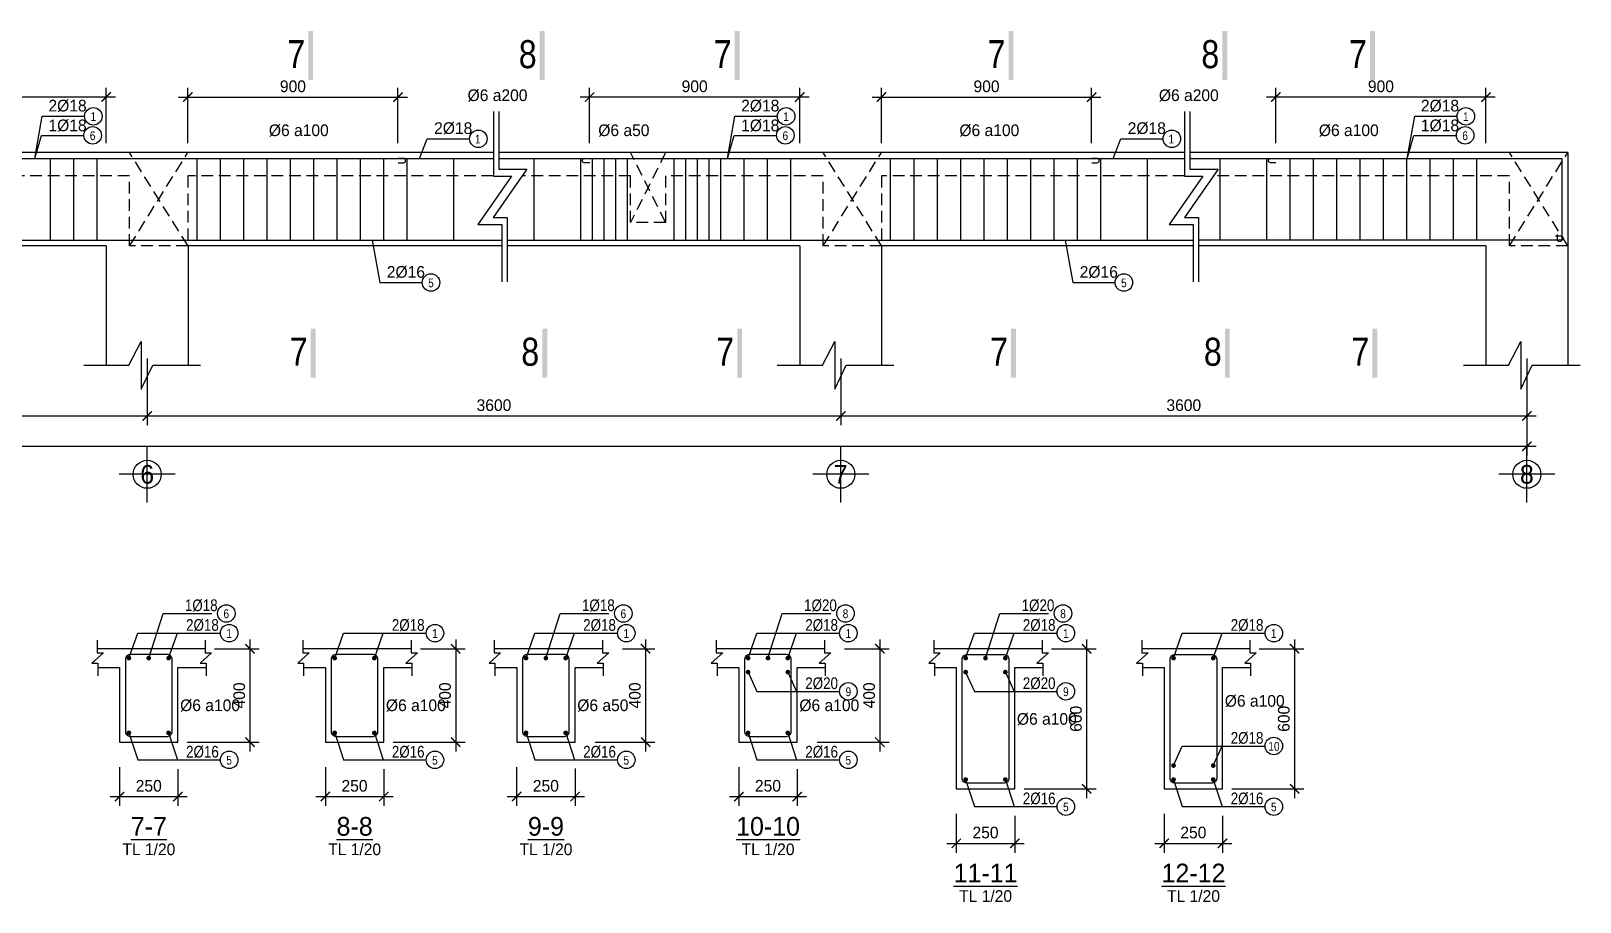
# Model space of a CAD drawing. Extents: x -317 to 3482, y -2056 to 752.
# Drawn here: x 3150.2 to 3481.9, y -520.8 to -334.3 of the extents above; entities that cross this region are included whole.
import ezdxf
from ezdxf.enums import TextEntityAlignment as Align

# ---------------------------------------------------------------- set-up
doc = ezdxf.new("R2010")
doc.units = 0
doc.header["$MEASUREMENT"] = 0
doc.linetypes.add('CENTER2', pattern=[1.125, 0.75, -0.125, 0.125, -0.125])
doc.linetypes.add('HIDDEN', pattern=[0.375, 0.25, -0.125])
doc.layers.get('0').update_dxf_attribs({"linetype": 'CONTINUOUS'})
doc.layers.get('DEFPOINTS').update_dxf_attribs({"linetype": 'CONTINUOUS'})
for name, color, linetype in [('cot', 8, 'CONTINUOUS'), ('DAI', 3, 'CONTINUOUS'), ('DIM', 1, 'CONTINUOUS'), ('DUT', 7, 'CENTER2'), ('MOTAAR', 1, 'CONTINUOUS'), ('TEXT', 7, 'CONTINUOUS'), ('THEP', 6, 'CONTINUOUS'), ('TU1', 9, 'CONTINUOUS'), ('TUONG', 7, 'CONTINUOUS')]:
    doc.layers.add(name, color=color, linetype=linetype)
doc.styles.add('DIM-NEW', font='VHELVCN.TTF')
doc.styles.add('style1', font='VGOUDYN.TTF')
doc.styles.add('T1', font='romans.shx')
doc.styles.add('T2', font='VTIMESN.TTF')
doc.dimstyles.new('TL20', dxfattribs={"dimtxt": 2.5, "dimasz": 2, "dimexe": 2, "dimexo": 2, "dimgap": 1, "dimtad": 1, "dimdec": 0, "dimlfac": 20, "dimzin": 0, "dimdsep": 46, "dimtxsty": 'T2', "dimblk": 'ARCHTICK', "dimcen": 2.5, "dimdle": 2, "dimclrd": 1, "dimclre": 1, "dimclrt": 2, "dimadec": 0, "dimazin": 0, "dimtfac": 1, "dimtdec": 0, "dimtix": 1, "dimtofl": 0, "dimtmove": 0, "dimatfit": 0, "dimldrblk": 'ARCHTICK', "dimfxl": 0, "dimtolj": 1, "dimtzin": 0, "dimlwd": -1, "dimlwe": -1, "dimarcsym": 0})

# ---------------------------------------------------------------- blocks, each defined once
blk = doc.blocks.new('truc2')
at = {"layer": 'MOTAAR'}
for p, q in [((0, -15), (0, 0)), ((7.5, -7.5), (-7.5, -7.5))]:
    blk.add_line(p, q, dxfattribs=at)
blk.add_lwpolyline([(0, -3.5), (0, -1.84)], dxfattribs=at)
blk.add_circle((0, -7.5), 3.75, dxfattribs=at)
at = {"layer": 'TEXT', "style": 'T2'}
blk.add_attdef('1', text='', height=5, dxfattribs=at).set_placement((0, -7.5), align=Align.MIDDLE_CENTER)
blk = doc.blocks.new('_ARCHTICK')
at = {"color": 0, "linetype": 'ByBlock', "const_width": 0.15}
blk.add_lwpolyline([(-0.5, -0.5), (0.5, 0.5)], dxfattribs=at)
blk = doc.blocks.new('*D147')
at = {"layer": 'DEFPOINTS', "color": 0}
for p in [(3121.31, -348.47), (3121.31, -360.34), (3166.31, -360.34)]:
    blk.add_point(p, dxfattribs=at)
at = {"layer": 'TUONG', "color": 1}
for p, q in [((3121.31, -358.34), (3121.31, -346.47)), ((3166.31, -358.34), (3166.31, -346.47)), ((3168.31, -348.47), (3119.31, -348.47))]:
    blk.add_line(p, q, dxfattribs=at)
at = {"layer": 'TUONG', "color": 1, "xscale": 2, "yscale": 2, "zscale": 2, "rotation": 180}
blk.add_blockref('_ARCHTICK', (3121.31, -348.47), dxfattribs=at)
at = {"layer": 'TUONG', "color": 1, "xscale": 2, "yscale": 2, "zscale": 2}
blk.add_blockref('_ARCHTICK', (3166.31, -348.47), dxfattribs=at)
at = {"layer": 'TUONG', "color": 2, "insert": (3143.81, -346.18), "char_height": 2.5, "attachment_point": 5, "style": 'T2'}
blk.add_mtext('\\A1;900', dxfattribs=at)
blk = doc.blocks.new('*D146')
at = {"layer": 'DEFPOINTS', "color": 0}
for p in [(3228.81, -348.47), (3183.81, -360.34), (3228.81, -360.34)]:
    blk.add_point(p, dxfattribs=at)
at = {"layer": 'TUONG', "color": 1}
for p, q in [((3183.81, -358.34), (3183.81, -346.47)), ((3228.81, -358.34), (3228.81, -346.47)), ((3181.81, -348.47), (3230.81, -348.47))]:
    blk.add_line(p, q, dxfattribs=at)
at = {"layer": 'TUONG', "color": 1, "xscale": 2, "yscale": 2, "zscale": 2, "rotation": 180}
blk.add_blockref('_ARCHTICK', (3183.81, -348.47), dxfattribs=at)
at = {"layer": 'TUONG', "color": 1, "xscale": 2, "yscale": 2, "zscale": 2}
blk.add_blockref('_ARCHTICK', (3228.81, -348.47), dxfattribs=at)
at = {"layer": 'TUONG', "color": 2, "insert": (3206.31, -346.18), "char_height": 2.5, "attachment_point": 5, "style": 'T2'}
blk.add_mtext('\\A1;900', dxfattribs=at)
blk = doc.blocks.new('*D145')
at = {"layer": 'DEFPOINTS', "color": 0}
for p in [(3269.84, -348.47), (3269.84, -360.34), (3314.84, -360.34)]:
    blk.add_point(p, dxfattribs=at)
at = {"layer": 'TUONG', "color": 1}
for p, q in [((3269.84, -358.34), (3269.84, -346.47)), ((3314.84, -358.34), (3314.84, -346.47)), ((3316.84, -348.47), (3267.84, -348.47))]:
    blk.add_line(p, q, dxfattribs=at)
at = {"layer": 'TUONG', "color": 1, "xscale": 2, "yscale": 2, "zscale": 2, "rotation": 180}
blk.add_blockref('_ARCHTICK', (3269.84, -348.47), dxfattribs=at)
at = {"layer": 'TUONG', "color": 1, "xscale": 2, "yscale": 2, "zscale": 2}
blk.add_blockref('_ARCHTICK', (3314.84, -348.47), dxfattribs=at)
at = {"layer": 'TUONG', "color": 2, "insert": (3292.34, -346.18), "char_height": 2.5, "attachment_point": 5, "style": 'T2'}
blk.add_mtext('\\A1;900', dxfattribs=at)
blk = doc.blocks.new('*D144')
at = {"layer": 'DEFPOINTS', "color": 0}
for p in [(3377.34, -348.47), (3332.34, -360.34), (3377.34, -360.34)]:
    blk.add_point(p, dxfattribs=at)
at = {"layer": 'TUONG', "color": 1}
for p, q in [((3332.34, -358.34), (3332.34, -346.47)), ((3377.34, -358.34), (3377.34, -346.47)), ((3330.34, -348.47), (3379.34, -348.47))]:
    blk.add_line(p, q, dxfattribs=at)
at = {"layer": 'TUONG', "color": 1, "xscale": 2, "yscale": 2, "zscale": 2, "rotation": 180}
blk.add_blockref('_ARCHTICK', (3332.34, -348.47), dxfattribs=at)
at = {"layer": 'TUONG', "color": 1, "xscale": 2, "yscale": 2, "zscale": 2}
blk.add_blockref('_ARCHTICK', (3377.34, -348.47), dxfattribs=at)
at = {"layer": 'TUONG', "color": 2, "insert": (3354.84, -346.18), "char_height": 2.5, "attachment_point": 5, "style": 'T2'}
blk.add_mtext('\\A1;900', dxfattribs=at)
blk = doc.blocks.new('*D143')
at = {"layer": 'DEFPOINTS', "color": 0}
for p in [(3416.79, -348.47), (3416.79, -360.34), (3461.79, -360.34)]:
    blk.add_point(p, dxfattribs=at)
at = {"layer": 'TUONG', "color": 1}
for p, q in [((3416.79, -358.34), (3416.79, -346.47)), ((3461.79, -358.34), (3461.79, -346.47)), ((3463.79, -348.47), (3414.79, -348.47))]:
    blk.add_line(p, q, dxfattribs=at)
at = {"layer": 'TUONG', "color": 1, "xscale": 2, "yscale": 2, "zscale": 2, "rotation": 180}
blk.add_blockref('_ARCHTICK', (3416.79, -348.47), dxfattribs=at)
at = {"layer": 'TUONG', "color": 1, "xscale": 2, "yscale": 2, "zscale": 2}
blk.add_blockref('_ARCHTICK', (3461.79, -348.47), dxfattribs=at)
at = {"layer": 'TUONG', "color": 2, "insert": (3439.29, -346.18), "char_height": 2.5, "attachment_point": 5, "style": 'T2'}
blk.add_mtext('\\A1;900', dxfattribs=at)
blk = doc.blocks.new('*D132')
at = {"layer": 'DEFPOINTS', "color": 0}
for p in [(3026.99, -402.42), (3175.1, -402.42), (3175.1, -416.75)]:
    blk.add_point(p, dxfattribs=at)
at = {"layer": 'TUONG', "color": 1}
for p, q in [((3026.99, -404.42), (3026.99, -418.75)), ((3175.1, -404.42), (3175.1, -418.75)), ((3024.99, -416.75), (3177.1, -416.75))]:
    blk.add_line(p, q, dxfattribs=at)
at = {"layer": 'TUONG', "color": 1, "xscale": 2, "yscale": 2, "zscale": 2, "rotation": 180}
blk.add_blockref('_ARCHTICK', (3026.99, -416.75), dxfattribs=at)
at = {"layer": 'TUONG', "color": 1, "xscale": 2, "yscale": 2, "zscale": 2}
blk.add_blockref('_ARCHTICK', (3175.1, -416.75), dxfattribs=at)
at = {"layer": 'TUONG', "color": 2, "insert": (3101.05, -414.45), "char_height": 2.5, "attachment_point": 5, "style": 'T2'}
blk.add_mtext('\\A1;3600', dxfattribs=at)
blk = doc.blocks.new('*D131')
at = {"layer": 'DEFPOINTS', "color": 0}
for p in [(3175.1, -402.42), (3323.62, -402.42), (3323.62, -416.75)]:
    blk.add_point(p, dxfattribs=at)
at = {"layer": 'TUONG', "color": 1}
for p, q in [((3175.1, -404.42), (3175.1, -418.75)), ((3323.62, -404.42), (3323.62, -418.75)), ((3173.1, -416.75), (3325.62, -416.75))]:
    blk.add_line(p, q, dxfattribs=at)
at = {"layer": 'TUONG', "color": 1, "xscale": 2, "yscale": 2, "zscale": 2, "rotation": 180}
blk.add_blockref('_ARCHTICK', (3175.1, -416.75), dxfattribs=at)
at = {"layer": 'TUONG', "color": 1, "xscale": 2, "yscale": 2, "zscale": 2}
blk.add_blockref('_ARCHTICK', (3323.62, -416.75), dxfattribs=at)
at = {"layer": 'TUONG', "color": 2, "insert": (3249.36, -414.45), "char_height": 2.5, "attachment_point": 5, "style": 'T2'}
blk.add_mtext('\\A1;3600', dxfattribs=at)
blk = doc.blocks.new('*D130')
at = {"layer": 'DEFPOINTS', "color": 0}
for p in [(3323.62, -402.42), (3470.54, -402.42), (3470.54, -416.75)]:
    blk.add_point(p, dxfattribs=at)
at = {"layer": 'TUONG', "color": 1}
for p, q in [((3323.62, -404.42), (3323.62, -418.75)), ((3470.54, -404.42), (3470.54, -418.75)), ((3321.62, -416.75), (3472.54, -416.75))]:
    blk.add_line(p, q, dxfattribs=at)
at = {"layer": 'TUONG', "color": 1, "xscale": 2, "yscale": 2, "zscale": 2, "rotation": 180}
blk.add_blockref('_ARCHTICK', (3323.62, -416.75), dxfattribs=at)
at = {"layer": 'TUONG', "color": 1, "xscale": 2, "yscale": 2, "zscale": 2}
blk.add_blockref('_ARCHTICK', (3470.54, -416.75), dxfattribs=at)
at = {"layer": 'TUONG', "color": 2, "insert": (3397.08, -414.45), "char_height": 2.5, "attachment_point": 5, "style": 'T2'}
blk.add_mtext('\\A1;3600', dxfattribs=at)
blk = doc.blocks.new('*D129')
at = {"layer": 'DEFPOINTS', "color": 0}
for p in [(2261.42, -416.75), (3470.54, -416.75), (3470.54, -423.24)]:
    blk.add_point(p, dxfattribs=at)
at = {"layer": 'TUONG', "color": 1}
for p, q in [((2261.42, -418.75), (2261.42, -425.24)), ((3470.54, -418.75), (3470.54, -425.24)), ((2259.42, -423.24), (3472.54, -423.24))]:
    blk.add_line(p, q, dxfattribs=at)
at = {"layer": 'TUONG', "color": 1, "xscale": 2, "yscale": 2, "zscale": 2, "rotation": 180}
blk.add_blockref('_ARCHTICK', (2261.42, -423.24), dxfattribs=at)
at = {"layer": 'TUONG', "color": 1, "xscale": 2, "yscale": 2, "zscale": 2}
blk.add_blockref('_ARCHTICK', (3470.54, -423.24), dxfattribs=at)
at = {"layer": 'TUONG', "color": 2, "insert": (2865.98, -420.95), "char_height": 2.5, "attachment_point": 5, "style": 'T2'}
blk.add_mtext('\\A1;27600', dxfattribs=at)
blk = doc.blocks.new('*D174')
at = {"layer": 'cot', "color": 1}
for p, q in [((3276.91, -466.59), (3283.82, -466.59)), ((3281.82, -464.59), (3281.82, -488.59)), ((3271.06, -486.59), (3283.82, -486.59))]:
    blk.add_line(p, q, dxfattribs=at)
at = {"layer": 'DEFPOINTS', "color": 0}
for p in [(3274.91, -466.59), (3269.06, -486.59), (3281.82, -486.59)]:
    blk.add_point(p, dxfattribs=at)
at = {"layer": 'cot', "color": 1, "xscale": 2, "yscale": 2, "zscale": 2}
for p, rotation in [((3281.82, -466.59), 90), ((3281.82, -486.59), 270)]:
    blk.add_blockref('_ARCHTICK', p, dxfattribs=dict(at, rotation=rotation))
at = {"layer": 'cot', "color": 2, "lineweight": -2, "insert": (3279.54, -476.59), "char_height": 2.5, "attachment_point": 5, "rotation": 90, "style": 'T2'}
blk.add_mtext('\\A1;400', dxfattribs=at)
blk = doc.blocks.new('*D173')
at = {"layer": 'cot', "color": 1}
for p, q in [((3189.54, -466.59), (3199.1, -466.59)), ((3197.1, -464.59), (3197.1, -488.59)), ((3183.69, -486.59), (3199.1, -486.59))]:
    blk.add_line(p, q, dxfattribs=at)
at = {"layer": 'DEFPOINTS', "color": 0}
for p in [(3187.54, -466.59), (3181.69, -486.59), (3197.1, -486.59)]:
    blk.add_point(p, dxfattribs=at)
at = {"layer": 'cot', "color": 1, "xscale": 2, "yscale": 2, "zscale": 2}
for p, rotation in [((3197.1, -466.59), 90), ((3197.1, -486.59), 270)]:
    blk.add_blockref('_ARCHTICK', p, dxfattribs=dict(at, rotation=rotation))
at = {"layer": 'cot', "color": 2, "lineweight": -2, "insert": (3194.82, -476.59), "char_height": 2.5, "attachment_point": 5, "rotation": 90, "style": 'T2'}
blk.add_mtext('\\A1;400', dxfattribs=at)
blk = doc.blocks.new('*D172')
at = {"layer": 'cot', "color": 1}
for p, q in [((3254.22, -491.92), (3254.22, -500.25)), ((3266.72, -492.2), (3266.72, -500.25)), ((3252.22, -498.25), (3268.72, -498.25))]:
    blk.add_line(p, q, dxfattribs=at)
at = {"layer": 'DEFPOINTS', "color": 0}
for p in [(3254.22, -489.92), (3266.72, -490.2), (3266.72, -498.25)]:
    blk.add_point(p, dxfattribs=at)
at = {"layer": 'cot', "color": 1, "xscale": 2, "yscale": 2, "zscale": 2, "rotation": 180}
blk.add_blockref('_ARCHTICK', (3254.22, -498.25), dxfattribs=at)
at = {"layer": 'cot', "color": 1, "xscale": 2, "yscale": 2, "zscale": 2}
blk.add_blockref('_ARCHTICK', (3266.72, -498.25), dxfattribs=at)
at = {"layer": 'cot', "color": 2, "lineweight": -2, "insert": (3260.47, -495.95), "char_height": 2.5, "attachment_point": 5, "style": 'T2'}
blk.add_mtext('\\A1;250', dxfattribs=at)
blk = doc.blocks.new('*D171')
at = {"layer": 'cot', "color": 1}
for p, q in [((3169.19, -491.92), (3169.19, -500.25)), ((3181.69, -492.36), (3181.69, -500.25)), ((3167.19, -498.25), (3183.69, -498.25))]:
    blk.add_line(p, q, dxfattribs=at)
at = {"layer": 'DEFPOINTS', "color": 0}
for p in [(3169.19, -489.92), (3181.69, -490.36), (3181.69, -498.25)]:
    blk.add_point(p, dxfattribs=at)
at = {"layer": 'cot', "color": 1, "xscale": 2, "yscale": 2, "zscale": 2, "rotation": 180}
blk.add_blockref('_ARCHTICK', (3169.19, -498.25), dxfattribs=at)
at = {"layer": 'cot', "color": 1, "xscale": 2, "yscale": 2, "zscale": 2}
blk.add_blockref('_ARCHTICK', (3181.69, -498.25), dxfattribs=at)
at = {"layer": 'cot', "color": 2, "lineweight": -2, "insert": (3175.44, -495.95), "char_height": 2.5, "attachment_point": 5, "style": 'T2'}
blk.add_mtext('\\A1;250', dxfattribs=at)
blk = doc.blocks.new('*D170')
at = {"layer": 'cot', "color": 1}
for p, q in [((3213.25, -491.92), (3213.25, -500.25)), ((3225.75, -492.36), (3225.75, -500.25)), ((3211.25, -498.25), (3227.75, -498.25))]:
    blk.add_line(p, q, dxfattribs=at)
at = {"layer": 'DEFPOINTS', "color": 0}
for p in [(3213.25, -489.92), (3225.75, -490.36), (3225.75, -498.25)]:
    blk.add_point(p, dxfattribs=at)
at = {"layer": 'cot', "color": 1, "xscale": 2, "yscale": 2, "zscale": 2, "rotation": 180}
blk.add_blockref('_ARCHTICK', (3213.25, -498.25), dxfattribs=at)
at = {"layer": 'cot', "color": 1, "xscale": 2, "yscale": 2, "zscale": 2}
blk.add_blockref('_ARCHTICK', (3225.75, -498.25), dxfattribs=at)
at = {"layer": 'cot', "color": 2, "lineweight": -2, "insert": (3219.5, -495.95), "char_height": 2.5, "attachment_point": 5, "style": 'T2'}
blk.add_mtext('\\A1;250', dxfattribs=at)
blk = doc.blocks.new('*D169')
at = {"layer": 'cot', "color": 1}
for p, q in [((3233.6, -466.59), (3243.17, -466.59)), ((3241.17, -464.59), (3241.17, -488.59)), ((3227.75, -486.59), (3243.17, -486.59))]:
    blk.add_line(p, q, dxfattribs=at)
at = {"layer": 'DEFPOINTS', "color": 0}
for p in [(3231.6, -466.59), (3225.75, -486.59), (3241.17, -486.59)]:
    blk.add_point(p, dxfattribs=at)
at = {"layer": 'cot', "color": 1, "xscale": 2, "yscale": 2, "zscale": 2}
for p, rotation in [((3241.17, -466.59), 90), ((3241.17, -486.59), 270)]:
    blk.add_blockref('_ARCHTICK', p, dxfattribs=dict(at, rotation=rotation))
at = {"layer": 'cot', "color": 2, "lineweight": -2, "insert": (3238.89, -476.59), "char_height": 2.5, "attachment_point": 5, "rotation": 90, "style": 'T2'}
blk.add_mtext('\\A1;400', dxfattribs=at)
blk = doc.blocks.new('*D168')
at = {"layer": 'cot', "color": 1}
for p, q in [((3392.88, -501.92), (3392.88, -510.25)), ((3405.38, -502.36), (3405.38, -510.25)), ((3390.88, -508.25), (3407.38, -508.25))]:
    blk.add_line(p, q, dxfattribs=at)
at = {"layer": 'DEFPOINTS', "color": 0}
for p in [(3392.88, -499.92), (3405.38, -500.36), (3405.38, -508.25)]:
    blk.add_point(p, dxfattribs=at)
at = {"layer": 'cot', "color": 1, "xscale": 2, "yscale": 2, "zscale": 2, "rotation": 180}
blk.add_blockref('_ARCHTICK', (3392.88, -508.25), dxfattribs=at)
at = {"layer": 'cot', "color": 1, "xscale": 2, "yscale": 2, "zscale": 2}
blk.add_blockref('_ARCHTICK', (3405.38, -508.25), dxfattribs=at)
at = {"layer": 'cot', "color": 2, "lineweight": -2, "insert": (3399.13, -505.95), "char_height": 2.5, "attachment_point": 5, "style": 'T2'}
blk.add_mtext('\\A1;250', dxfattribs=at)
blk = doc.blocks.new('*D167')
at = {"layer": 'cot', "color": 1}
for p, q in [((3413.24, -466.59), (3422.8, -466.59)), ((3420.8, -464.59), (3420.8, -498.59)), ((3407.38, -496.59), (3422.8, -496.59))]:
    blk.add_line(p, q, dxfattribs=at)
at = {"layer": 'DEFPOINTS', "color": 0}
for p in [(3411.24, -466.59), (3405.38, -496.59), (3420.8, -496.59)]:
    blk.add_point(p, dxfattribs=at)
at = {"layer": 'cot', "color": 1, "xscale": 2, "yscale": 2, "zscale": 2}
for p, rotation in [((3420.8, -466.59), 90), ((3420.8, -496.59), 270)]:
    blk.add_blockref('_ARCHTICK', p, dxfattribs=dict(at, rotation=rotation))
at = {"layer": 'cot', "color": 2, "lineweight": -2, "insert": (3418.51, -481.59), "char_height": 2.5, "attachment_point": 5, "rotation": 90, "style": 'T2'}
blk.add_mtext('\\A1;600', dxfattribs=at)
blk = doc.blocks.new('*D166')
at = {"layer": 'cot', "color": 1}
for p, q in [((3368.72, -466.59), (3378.28, -466.59)), ((3376.28, -464.59), (3376.28, -498.59)), ((3362.87, -496.59), (3378.28, -496.59))]:
    blk.add_line(p, q, dxfattribs=at)
at = {"layer": 'DEFPOINTS', "color": 0}
for p in [(3366.72, -466.59), (3360.87, -496.59), (3376.28, -496.59)]:
    blk.add_point(p, dxfattribs=at)
at = {"layer": 'cot', "color": 1, "xscale": 2, "yscale": 2, "zscale": 2}
for p, rotation in [((3376.28, -466.59), 90), ((3376.28, -496.59), 270)]:
    blk.add_blockref('_ARCHTICK', p, dxfattribs=dict(at, rotation=rotation))
at = {"layer": 'cot', "color": 2, "lineweight": -2, "insert": (3373.99, -481.59), "char_height": 2.5, "attachment_point": 5, "rotation": 90, "style": 'T2'}
blk.add_mtext('\\A1;600', dxfattribs=at)
blk = doc.blocks.new('*D165')
at = {"layer": 'cot', "color": 1}
for p, q in [((3348.37, -501.92), (3348.37, -510.25)), ((3360.87, -502.36), (3360.87, -510.25)), ((3346.37, -508.25), (3362.87, -508.25))]:
    blk.add_line(p, q, dxfattribs=at)
at = {"layer": 'DEFPOINTS', "color": 0}
for p in [(3348.37, -499.92), (3360.87, -500.36), (3360.87, -508.25)]:
    blk.add_point(p, dxfattribs=at)
at = {"layer": 'cot', "color": 1, "xscale": 2, "yscale": 2, "zscale": 2, "rotation": 180}
blk.add_blockref('_ARCHTICK', (3348.37, -508.25), dxfattribs=at)
at = {"layer": 'cot', "color": 1, "xscale": 2, "yscale": 2, "zscale": 2}
blk.add_blockref('_ARCHTICK', (3360.87, -508.25), dxfattribs=at)
at = {"layer": 'cot', "color": 2, "lineweight": -2, "insert": (3354.62, -505.95), "char_height": 2.5, "attachment_point": 5, "style": 'T2'}
blk.add_mtext('\\A1;250', dxfattribs=at)
blk = doc.blocks.new('*D164')
at = {"layer": 'cot', "color": 1}
for p, q in [((3324.43, -466.59), (3333.99, -466.59)), ((3331.99, -464.59), (3331.99, -488.59)), ((3318.58, -486.59), (3333.99, -486.59))]:
    blk.add_line(p, q, dxfattribs=at)
at = {"layer": 'DEFPOINTS', "color": 0}
for p in [(3322.43, -466.59), (3316.58, -486.59), (3331.99, -486.59)]:
    blk.add_point(p, dxfattribs=at)
at = {"layer": 'cot', "color": 1, "xscale": 2, "yscale": 2, "zscale": 2}
for p, rotation in [((3331.99, -466.59), 90), ((3331.99, -486.59), 270)]:
    blk.add_blockref('_ARCHTICK', p, dxfattribs=dict(at, rotation=rotation))
at = {"layer": 'cot', "color": 2, "lineweight": -2, "insert": (3329.71, -476.59), "char_height": 2.5, "attachment_point": 5, "rotation": 90, "style": 'T2'}
blk.add_mtext('\\A1;400', dxfattribs=at)
blk = doc.blocks.new('*D163')
at = {"layer": 'cot', "color": 1}
for p, q in [((3301.78, -491.92), (3301.78, -500.25)), ((3314.28, -492.36), (3314.28, -500.25)), ((3299.78, -498.25), (3316.28, -498.25))]:
    blk.add_line(p, q, dxfattribs=at)
at = {"layer": 'DEFPOINTS', "color": 0}
for p in [(3301.78, -489.92), (3314.28, -490.36), (3314.28, -498.25)]:
    blk.add_point(p, dxfattribs=at)
at = {"layer": 'cot', "color": 1, "xscale": 2, "yscale": 2, "zscale": 2, "rotation": 180}
blk.add_blockref('_ARCHTICK', (3301.78, -498.25), dxfattribs=at)
at = {"layer": 'cot', "color": 1, "xscale": 2, "yscale": 2, "zscale": 2}
blk.add_blockref('_ARCHTICK', (3314.28, -498.25), dxfattribs=at)
at = {"layer": 'cot', "color": 2, "lineweight": -2, "insert": (3308.03, -495.95), "char_height": 2.5, "attachment_point": 5, "style": 'T2'}
blk.add_mtext('\\A1;250', dxfattribs=at)

msp = doc.modelspace()

# ---------------------------------------------------------------- linework, layer by layer
at = {"layer": 'cot', "lineweight": -2, "ltscale": 10}
for points in [[(3175.436, -468.593), (3178.509, -459.025), (3188.91, -459.025)], [(3260.473, -468.593), (3263.545, -459.025), (3273.947, -459.025)], [(3308.034, -468.593), (3311.106, -459.025), (3321.508, -459.025)], [(3354.616, -468.593), (3357.689, -459.025), (3368.09, -459.025)], [(3171.186, -468.593), (3173.064, -463.245), (3190.779, -463.245)], [(3179.686, -468.593), (3181.564, -463.245)], [(3215.25, -468.593), (3217.129, -463.245), (3234.843, -463.245)], [(3223.75, -468.593), (3225.629, -463.245)], [(3256.223, -468.593), (3258.101, -463.245), (3275.815, -463.245)], [(3264.723, -468.593), (3266.601, -463.245)], [(3303.784, -468.593), (3305.662, -463.245), (3323.376, -463.245)], [(3312.284, -468.593), (3314.162, -463.245)], [(3350.366, -468.593), (3352.244, -463.245), (3369.959, -463.245)], [(3358.866, -468.593), (3360.744, -463.245)], [(3394.885, -468.593), (3396.763, -463.245), (3414.477, -463.245)], [(3403.385, -468.593), (3405.263, -463.245)], [(3303.784, -471.593), (3305.662, -475.718), (3323.376, -475.718)], [(3312.284, -471.593), (3314.162, -475.718)], [(3350.366, -471.593), (3352.244, -475.718), (3369.959, -475.718)], [(3358.866, -471.593), (3360.744, -475.718)], [(3171.186, -484.593), (3173.064, -490.387), (3190.779, -490.387)], [(3179.686, -484.593), (3181.564, -490.387)], [(3215.25, -484.593), (3217.129, -490.387), (3234.843, -490.387)], [(3223.75, -484.593), (3225.629, -490.387)], [(3256.223, -484.593), (3258.101, -490.387), (3275.815, -490.387)], [(3264.723, -484.593), (3266.601, -490.387)], [(3303.784, -484.593), (3305.662, -490.387), (3323.376, -490.387)], [(3312.284, -484.593), (3314.162, -490.387)], [(3394.885, -491.593), (3396.763, -487.42), (3414.477, -487.42)], [(3403.385, -491.593), (3405.263, -487.42)], [(3350.366, -494.593), (3352.244, -500.387), (3369.959, -500.387)], [(3358.866, -494.593), (3360.744, -500.387)], [(3394.885, -494.593), (3396.763, -500.387), (3414.477, -500.387)], [(3403.385, -494.593), (3405.263, -500.387)]]:
    msp.add_lwpolyline(points, dxfattribs=at)
at = {"layer": 'DAI'}
for p, q in [((3154.418, -379.092), (3154.418, -361.592)), ((3159.418, -379.092), (3159.418, -361.592)), ((3164.418, -379.092), (3164.418, -361.592)), ((3185.787, -379.092), (3185.787, -361.592)), ((3190.787, -379.092), (3190.787, -361.592)), ((3195.787, -379.092), (3195.787, -361.592)), ((3200.787, -379.092), (3200.787, -361.592)), ((3205.787, -379.092), (3205.787, -361.592)), ((3210.787, -379.092), (3210.787, -361.592)), ((3215.787, -379.092), (3215.787, -361.592)), ((3220.787, -379.092), (3220.787, -361.592)), ((3225.787, -379.092), (3225.787, -361.592)), ((3230.787, -379.092), (3230.787, -361.592)), ((3240.787, -379.092), (3240.787, -361.592)), ((3257.939, -379.092), (3257.939, -361.592)), ((3267.939, -379.092), (3267.939, -361.592)), ((3270.439, -379.092), (3270.439, -361.592)), ((3272.939, -379.092), (3272.939, -361.592)), ((3275.439, -379.092), (3275.439, -361.592)), ((3277.939, -379.092), (3277.939, -361.592)), ((3287.939, -379.092), (3287.939, -361.592)), ((3290.439, -379.092), (3290.439, -361.592)), ((3292.939, -379.092), (3292.939, -361.592)), ((3295.439, -379.092), (3295.439, -361.592)), ((3297.939, -379.092), (3297.939, -361.592)), ((3302.939, -379.092), (3302.939, -361.592)), ((3307.939, -379.092), (3307.939, -361.592)), ((3312.939, -379.092), (3312.939, -361.592)), ((3334.307, -379.092), (3334.307, -361.592)), ((3339.307, -379.092), (3339.307, -361.592)), ((3344.307, -379.092), (3344.307, -361.592)), ((3349.307, -379.092), (3349.307, -361.592)), ((3354.307, -379.092), (3354.307, -361.592)), ((3359.307, -379.092), (3359.307, -361.592)), ((3364.307, -379.092), (3364.307, -361.592)), ((3369.307, -379.092), (3369.307, -361.592)), ((3374.307, -379.092), (3374.307, -361.592)), ((3379.307, -379.092), (3379.307, -361.592)), ((3389.307, -379.092), (3389.307, -361.592)), ((3404.857, -379.092), (3404.857, -361.592)), ((3414.857, -379.092), (3414.857, -361.592)), ((3419.857, -379.092), (3419.857, -361.592)), ((3424.857, -379.092), (3424.857, -361.592)), ((3429.857, -379.092), (3429.857, -361.592)), ((3434.857, -379.092), (3434.857, -361.592)), ((3439.857, -379.092), (3439.857, -361.592)), ((3444.857, -379.092), (3444.857, -361.592)), ((3449.857, -379.092), (3449.857, -361.592)), ((3454.857, -379.092), (3454.857, -361.592)), ((3459.857, -379.092), (3459.857, -361.592))]:
    msp.add_line(p, q, dxfattribs=at)
for points in [[(3180.436, -468.843, 0.4142136), (3179.436, -467.843), (3171.436, -467.843, 0.4142136), (3170.436, -468.843), (3170.436, -484.343, 0.4142136), (3171.436, -485.343), (3179.436, -485.343, 0.4142136), (3180.436, -484.343)], [(3224.5, -468.843, 0.4142136), (3223.5, -467.843), (3215.5, -467.843, 0.4142136), (3214.5, -468.843), (3214.5, -484.343, 0.4142136), (3215.5, -485.343), (3223.5, -485.343, 0.4142136), (3224.5, -484.343)], [(3265.473, -468.843, 0.4142136), (3264.473, -467.843), (3256.473, -467.843, 0.4142136), (3255.473, -468.843), (3255.473, -484.343, 0.4142136), (3256.473, -485.343), (3264.473, -485.343, 0.4142136), (3265.473, -484.343)], [(3313.034, -468.843, 0.4142136), (3312.034, -467.843), (3304.034, -467.843, 0.4142136), (3303.034, -468.843), (3303.034, -484.343, 0.4142136), (3304.034, -485.343), (3312.034, -485.343, 0.4142136), (3313.034, -484.343)], [(3359.616, -494.343, -0.4142136), (3358.616, -495.343), (3350.616, -495.343, -0.4142136), (3349.616, -494.343), (3349.616, -468.843, -0.4142136), (3350.616, -467.843), (3358.616, -467.843, -0.4142136), (3359.616, -468.843)], [(3404.135, -494.343, -0.4142136), (3403.135, -495.343), (3395.135, -495.343, -0.4142136), (3394.135, -494.343), (3394.135, -468.843, -0.4142136), (3395.135, -467.843), (3403.135, -467.843, -0.4142136), (3404.135, -468.843)]]:
    msp.add_lwpolyline(points, format="xyb", close=True, dxfattribs=at)
at = {"layer": 'DUT', "linetype": 'HIDDEN', "ltscale": 10}
for p, q in [((3171.315, -380.342), (3183.815, -360.342)), ((3183.852, -380.342), (3171.315, -360.342)), ((3286.123, -360.342), (3278.623, -375.342)), ((3286.123, -375.342), (3278.623, -360.342)), ((3319.835, -380.342), (3332.335, -360.342)), ((3332.373, -380.342), (3319.835, -360.342)), ((3466.792, -380.342), (3479.292, -360.342)), ((3479.329, -380.342), (3466.792, -360.342)), ((3479.329, -365.342), (3479.292, -365.342))]:
    msp.add_line(p, q, dxfattribs=at)
for points in [[(3249.226, -365.342), (3183.815, -365.342), (3183.815, -380.342), (3171.315, -380.342), (3171.315, -365.342), (3107.307, -365.342)], [(3397.257, -365.342), (3332.335, -365.342), (3332.335, -380.342), (3319.835, -380.342), (3319.835, -365.342), (3286.123, -365.342), (3286.123, -375.342), (3278.623, -375.342), (3278.623, -365.342), (3255.401, -365.342)], [(3479.292, -365.342), (3479.292, -380.342), (3466.792, -380.342), (3466.792, -365.342), (3403.432, -365.342)]]:
    msp.add_lwpolyline(points, dxfattribs=at)
at = {"layer": 'TEXT', "ltscale": 10}
for points in [[(3209.592, -344.82), (3210.642, -344.82), (3209.592, -334.32), (3210.642, -334.32)], [(3259.17, -344.82), (3260.22, -344.82), (3259.17, -334.32), (3260.22, -334.32)], [(3300.905, -344.82), (3301.955, -344.82), (3300.905, -334.32), (3301.955, -334.32)], [(3359.553, -344.82), (3360.603, -344.82), (3359.553, -334.32), (3360.603, -334.32)], [(3405.336, -344.82), (3406.386, -344.82), (3405.336, -334.32), (3406.386, -334.32)], [(3436.945, -344.82), (3437.995, -344.82), (3436.945, -334.32), (3437.995, -334.32)], [(3210.131, -408.543), (3211.181, -408.543), (3210.131, -398.043), (3211.181, -398.043)], [(3259.71, -408.543), (3260.76, -408.543), (3259.71, -398.043), (3260.76, -398.043)], [(3301.445, -408.543), (3302.495, -408.543), (3301.445, -398.043), (3302.495, -398.043)], [(3360.092, -408.543), (3361.142, -408.543), (3360.092, -398.043), (3361.142, -398.043)], [(3405.876, -408.543), (3406.926, -408.543), (3405.876, -398.043), (3406.926, -398.043)], [(3437.484, -408.543), (3438.534, -408.543), (3437.484, -398.043), (3438.534, -398.043)]]:
    msp.add_trace(points, dxfattribs=at)
at = {"layer": 'THEP', "ltscale": 10}
for points in [[(3102.279, -361.592), (3249.226, -361.592)], [(3250.373, -361.592), (3300.407, -361.592)], [(3300.407, -361.592), (3397.257, -361.592)], [(3398.404, -361.592), (3475.647, -361.592), (3478.042, -361.592)], [(3104.121, -379.092), (3251.068, -379.092)], [(3252.214, -379.092), (3399.098, -379.092)]]:
    msp.add_lwpolyline(points, dxfattribs=at)
for points in [[(3228.852, -362.53), (3229.979, -362.53, 1), (3229.979, -361.592), (3228.852, -361.592)], [(3269.873, -362.53), (3268.746, -362.53, -1), (3268.746, -361.592), (3269.873, -361.592)], [(3377.373, -362.53), (3378.5, -362.53, 1), (3378.5, -361.592), (3377.373, -361.592)], [(3416.792, -362.53), (3415.664, -362.53, -1), (3415.664, -361.592), (3416.792, -361.592)], [(3478.042, -361.592), (3478.042, -372.263), (3478.042, -378.99, -1), (3477.104, -378.99), (3477.104, -377.863)], [(3476.709, -378.155), (3477.836, -378.155, -1), (3477.836, -379.092), (3474.036, -379.092), (3400.245, -379.092)]]:
    msp.add_lwpolyline(points, format="xyb", dxfattribs=at)
at = {"layer": 'THEP', "const_width": 0.5}
for points in [[(3170.936, -468.593, 1), (3171.436, -468.593, 1)], [(3175.686, -468.593, -1), (3175.186, -468.593, -1)], [(3179.936, -468.593, -1), (3179.436, -468.593, -1)], [(3215, -468.593, 1), (3215.5, -468.593, 1)], [(3224, -468.593, -1), (3223.5, -468.593, -1)], [(3255.973, -468.593, 1), (3256.473, -468.593, 1)], [(3260.723, -468.593, -1), (3260.223, -468.593, -1)], [(3264.973, -468.593, -1), (3264.473, -468.593, -1)], [(3303.534, -468.593, 1), (3304.034, -468.593, 1)], [(3308.284, -468.593, -1), (3307.784, -468.593, -1)], [(3312.534, -468.593, -1), (3312.034, -468.593, -1)], [(3350.116, -468.593, 1), (3350.616, -468.593, 1)], [(3354.866, -468.593, -1), (3354.366, -468.593, -1)], [(3359.116, -468.593, -1), (3358.616, -468.593, -1)], [(3394.635, -468.593, 1), (3395.135, -468.593, 1)], [(3403.635, -468.593, -1), (3403.135, -468.593, -1)], [(3303.534, -471.593, 1), (3304.034, -471.593, 1)], [(3312.534, -471.593, -1), (3312.034, -471.593, -1)], [(3350.116, -471.593, 1), (3350.616, -471.593, 1)], [(3359.116, -471.593, -1), (3358.616, -471.593, -1)], [(3170.936, -484.593, -1), (3171.436, -484.593, -1)], [(3179.936, -484.593, 1), (3179.436, -484.593, 1)], [(3215, -484.593, -1), (3215.5, -484.593, -1)], [(3224, -484.593, 1), (3223.5, -484.593, 1)], [(3255.973, -484.593, -1), (3256.473, -484.593, -1)], [(3264.973, -484.593, 1), (3264.473, -484.593, 1)], [(3303.534, -484.593, -1), (3304.034, -484.593, -1)], [(3312.534, -484.593, 1), (3312.034, -484.593, 1)], [(3350.116, -494.593, -1), (3350.616, -494.593, -1)], [(3359.116, -494.593, 1), (3358.616, -494.593, 1)], [(3394.635, -491.593, -1), (3395.135, -491.593, -1)], [(3394.635, -494.593, -1), (3395.135, -494.593, -1)], [(3403.635, -491.593, 1), (3403.135, -491.593, 1)], [(3403.635, -494.593, 1), (3403.135, -494.593, 1)]]:
    msp.add_lwpolyline(points, format="xyb", close=True, dxfattribs=at)
at = {"layer": 'TU1', "lineweight": -2, "ltscale": 10}
for points in [[(3151.016, -361.592), (3152.632, -352.585), (3161.707, -352.585)], [(3299.351, -361.592), (3300.967, -352.585), (3310.043, -352.585)], [(3444.914, -361.592), (3446.53, -352.585), (3455.605, -352.585)], [(3151.016, -361.592), (3152.477, -356.676), (3161.552, -356.676)], [(3233.438, -361.592), (3235.054, -357.403), (3244.13, -357.403)], [(3299.351, -361.592), (3300.812, -356.676), (3309.888, -356.676)], [(3381.965, -361.592), (3383.581, -357.403), (3392.656, -357.403)], [(3444.914, -361.592), (3446.375, -356.676), (3455.45, -356.676)], [(3223.31, -379.092), (3224.926, -388.184), (3234.001, -388.184)], [(3371.683, -379.092), (3373.299, -388.184), (3382.374, -388.184)]]:
    msp.add_lwpolyline(points, dxfattribs=at)
at = {"layer": 'TU1'}
for points in [[(3164.378, -464.718), (3164.378, -467.436), (3165.738, -467.436), (3163.271, -469.691), (3164.534, -469.691), (3164.534, -472.405)], [(3187.54, -464.718), (3187.54, -467.436), (3188.901, -467.436), (3186.434, -469.691), (3187.696, -469.691), (3187.696, -472.405)], [(3208.442, -464.718), (3208.442, -467.436), (3209.802, -467.436), (3207.336, -469.691), (3208.598, -469.691), (3208.598, -472.405)], [(3231.605, -464.718), (3231.605, -467.436), (3232.965, -467.436), (3230.498, -469.691), (3231.761, -469.691), (3231.761, -472.405)], [(3249.415, -464.718), (3249.415, -467.436), (3250.775, -467.436), (3248.308, -469.691), (3249.571, -469.691), (3249.571, -472.405)], [(3272.577, -464.718), (3272.577, -467.436), (3273.938, -467.436), (3271.471, -469.691), (3272.733, -469.691), (3272.733, -472.405)], [(3296.975, -464.718), (3296.975, -467.436), (3298.335, -467.436), (3295.869, -469.691), (3297.131, -469.691), (3297.131, -472.405)], [(3320.138, -464.718), (3320.138, -467.436), (3321.498, -467.436), (3319.031, -469.691), (3320.294, -469.691), (3320.294, -472.405)], [(3343.558, -464.718), (3343.558, -467.436), (3344.918, -467.436), (3342.452, -469.691), (3343.714, -469.691), (3343.714, -472.405)], [(3366.72, -464.718), (3366.72, -467.436), (3368.081, -467.436), (3365.614, -469.691), (3366.876, -469.691), (3366.876, -472.405)], [(3388.077, -464.718), (3388.077, -467.436), (3389.437, -467.436), (3386.97, -469.691), (3388.232, -469.691), (3388.232, -472.405)], [(3411.239, -464.718), (3411.239, -467.436), (3412.599, -467.436), (3410.133, -469.691), (3411.395, -469.691), (3411.395, -472.405)]]:
    msp.add_lwpolyline(points, dxfattribs=at)
at = {"layer": 'TU1', "ltscale": 10}
for centre in [(3163.582, -352.585), (3311.918, -352.585), (3457.48, -352.585), (3163.427, -356.676), (3311.763, -356.676), (3457.325, -356.676), (3246.005, -357.403), (3394.531, -357.403), (3235.876, -388.184), (3384.249, -388.184), (3192.035, -459.025), (3277.072, -459.025), (3324.633, -459.025), (3371.215, -459.025), (3192.654, -463.245), (3236.718, -463.245), (3277.69, -463.245), (3325.251, -463.245), (3371.834, -463.245), (3416.352, -463.245), (3325.251, -475.718), (3371.834, -475.718), (3416.352, -487.42), (3192.654, -490.387), (3236.718, -490.387), (3277.69, -490.387), (3325.251, -490.387), (3371.834, -500.387), (3416.352, -500.387)]:
    msp.add_circle(centre, 1.875, dxfattribs=at)
at = {"layer": 'TUONG'}
for p, q in [((3249.226, -360.342), (3102.279, -360.342)), ((3397.257, -360.342), (3250.373, -360.342)), ((3479.292, -360.342), (3398.404, -360.342)), ((3479.292, -360.342), (3479.292, -380.342)), ((3166.352, -380.342), (3104.121, -380.342)), ((3166.352, -380.342), (3166.352, -405.901)), ((3251.068, -380.342), (3183.852, -380.342)), ((3183.852, -380.342), (3183.852, -405.901)), ((3314.873, -380.342), (3252.214, -380.342)), ((3314.873, -380.342), (3314.873, -405.901)), ((3399.098, -380.342), (3332.373, -380.342)), ((3332.373, -380.342), (3332.373, -405.901)), ((3461.792, -380.342), (3400.245, -380.342)), ((3461.792, -380.342), (3461.792, -405.901)), ((3479.292, -380.342), (3479.292, -405.901))]:
    msp.add_line(p, q, dxfattribs=at)
for points in [[(3249.226, -351.561), (3249.226, -365.415), (3253.142, -365.415), (3245.935, -375.75), (3251.068, -375.75), (3251.068, -388.003)], [(3250.373, -351.561), (3250.373, -363.915), (3256.396, -363.915), (3249.189, -374.25), (3252.214, -374.25), (3252.214, -388.003)], [(3397.257, -351.561), (3397.257, -365.415), (3401.172, -365.415), (3393.965, -375.75), (3399.098, -375.75), (3399.098, -388.003)], [(3398.404, -351.561), (3398.404, -363.915), (3404.427, -363.915), (3397.22, -374.25), (3400.245, -374.25), (3400.245, -388.003)], [(3161.518, -405.901), (3171.186, -405.901), (3173.842, -400.819), (3173.842, -410.984), (3176.276, -405.901), (3186.488, -405.901)], [(3310.039, -405.901), (3319.707, -405.901), (3322.362, -400.819), (3322.362, -410.984), (3324.797, -405.901), (3335.009, -405.901)], [(3456.958, -405.901), (3466.626, -405.901), (3469.281, -400.819), (3469.281, -410.984), (3471.715, -405.901), (3481.928, -405.901)], [(3187.54, -466.593), (3164.378, -466.593)], [(3231.605, -466.593), (3208.442, -466.593)], [(3272.577, -466.593), (3249.415, -466.593)], [(3320.138, -466.593), (3296.975, -466.593)], [(3366.72, -466.593), (3343.558, -466.593)], [(3411.239, -466.593), (3388.077, -466.593)], [(3164.573, -470.593), (3169.186, -470.593), (3169.186, -486.593), (3181.686, -486.593), (3181.686, -470.593), (3187.735, -470.593)], [(3208.637, -470.593), (3213.25, -470.593), (3213.25, -486.593), (3225.75, -486.593), (3225.75, -470.593), (3231.799, -470.593)], [(3249.609, -470.593), (3254.223, -470.593), (3254.223, -486.593), (3266.723, -486.593), (3266.723, -470.593), (3272.772, -470.593)], [(3297.17, -470.593), (3301.784, -470.593), (3301.784, -486.593), (3314.284, -486.593), (3314.284, -470.593), (3320.333, -470.593)], [(3343.753, -470.593), (3348.366, -470.593), (3348.366, -496.593), (3360.866, -496.593), (3360.866, -470.593), (3366.915, -470.593)], [(3388.271, -470.593), (3392.885, -470.593), (3392.885, -496.593), (3405.385, -496.593), (3405.385, -470.593), (3411.434, -470.593)]]:
    msp.add_lwpolyline(points, dxfattribs=at)

# ---------------------------------------------------------------- block references
at = {"layer": 'DIM', "ltscale": 10, "xscale": 0.8000000000000002, "yscale": 0.8000000000000002, "zscale": 0.8000000000000002}
for p, values in [((3175.102, -423.241), {'1': '6'}), ((3323.623, -423.241), {'1': '7'}), ((3470.542, -423.241), {'1': '8'})]:
    msp.add_blockref('truc2', p, dxfattribs=at).add_auto_attribs(values)

# ---------------------------------------------------------------- texts
at = {"layer": 'TEXT', "ltscale": 10}
for s, height, style, p in [('7', 6, 'DIM-NEW', (3205.098, -342.279)), ('8', 6, 'DIM-NEW', (3254.676, -342.279)), ('7', 6, 'DIM-NEW', (3296.412, -342.279)), ('7', 6, 'DIM-NEW', (3355.059, -342.279)), ('8', 6, 'DIM-NEW', (3400.843, -342.279)), ('7', 6, 'DIM-NEW', (3432.451, -342.279)), ('%%2546 a200', 2.5, 'style1', (3243.713, -349.325)), ('%%2546 a200', 2.5, 'style1', (3391.744, -349.325)), ('2%%25418', 2.5, 'style1', (3153.957, -351.554)), ('2%%25418', 2.5, 'style1', (3302.293, -351.554)), ('2%%25418', 2.5, 'style1', (3447.855, -351.554)), ('1%%25418', 2.5, 'style1', (3153.957, -355.781)), ('1', 1.875, 'DIM-NEW', (3162.98, -353.592)), ('%%2546 a100', 2.5, 'style1', (3201.161, -356.824)), ('2%%25418', 2.5, 'style1', (3236.54, -356.372)), ('%%2546 a50', 2.5, 'style1', (3271.696, -356.824)), ('1%%25418', 2.5, 'style1', (3302.293, -355.781)), ('1', 1.875, 'DIM-NEW', (3311.316, -353.592)), ('%%2546 a100', 2.5, 'style1', (3349.028, -356.824)), ('2%%25418', 2.5, 'style1', (3385.067, -356.372)), ('%%2546 a100', 2.5, 'style1', (3426, -356.824)), ('1%%25418', 2.5, 'style1', (3447.855, -355.781)), ('1', 1.875, 'DIM-NEW', (3456.878, -353.592)), ('6', 1.875, 'DIM-NEW', (3162.825, -357.683)), ('1', 1.875, 'DIM-NEW', (3245.273, -358.409)), ('6', 1.875, 'DIM-NEW', (3311.161, -357.683)), ('1', 1.875, 'DIM-NEW', (3393.8, -358.409)), ('6', 1.875, 'DIM-NEW', (3456.723, -357.683)), ('2%%25416', 2.5, 'style1', (3226.412, -387.152)), ('2%%25416', 2.5, 'style1', (3374.785, -387.152)), ('5', 1.875, 'DIM-NEW', (3235.274, -389.19)), ('5', 1.875, 'DIM-NEW', (3383.647, -389.19)), ('7', 6, 'DIM-NEW', (3205.638, -406.001)), ('8', 6, 'DIM-NEW', (3255.216, -406.001)), ('7', 6, 'DIM-NEW', (3296.951, -406.001)), ('7', 6, 'DIM-NEW', (3355.599, -406.001)), ('8', 6, 'DIM-NEW', (3401.382, -406.001)), ('7', 6, 'DIM-NEW', (3432.991, -406.001)), ('6', 1.875, 'DIM-NEW', (3191.434, -460.032)), ('6', 1.875, 'DIM-NEW', (3276.47, -460.032)), ('8', 1.875, 'DIM-NEW', (3324.031, -460.032)), ('8', 1.875, 'DIM-NEW', (3370.614, -460.032)), ('1', 1.875, 'DIM-NEW', (3192.052, -464.251)), ('1', 1.875, 'DIM-NEW', (3236.116, -464.251)), ('1', 1.875, 'DIM-NEW', (3277.089, -464.251)), ('1', 1.875, 'DIM-NEW', (3324.649, -464.251)), ('1', 1.875, 'DIM-NEW', (3371.232, -464.251)), ('1', 1.875, 'DIM-NEW', (3415.75, -464.251)), ('%%2546 a100', 2.5, 'style1', (3182.158, -479.941)), ('%%2546 a100', 2.5, 'style1', (3226.222, -479.941)), ('%%2546 a50', 2.5, 'style1', (3267.195, -479.941)), ('%%2546 a100', 2.5, 'style1', (3314.755, -479.941)), ('9', 1.875, 'DIM-NEW', (3324.649, -476.725)), ('9', 1.875, 'DIM-NEW', (3371.232, -476.725)), ('%%2546 a100', 2.5, 'style1', (3405.857, -479)), ('%%2546 a100', 2.5, 'style1', (3361.338, -482.86)), ('10', 1.875, 'DIM-NEW', (3415.197, -488.426)), ('5', 1.875, 'DIM-NEW', (3192.052, -491.394)), ('5', 1.875, 'DIM-NEW', (3236.116, -491.394)), ('5', 1.875, 'DIM-NEW', (3277.089, -491.394)), ('5', 1.875, 'DIM-NEW', (3324.649, -491.394)), ('5', 1.875, 'DIM-NEW', (3371.232, -501.394)), ('5', 1.875, 'DIM-NEW', (3415.75, -501.394))]:
    msp.add_text(s, height=height, dxfattribs=dict(at, style=style)).set_placement(p)
at = {"layer": 'TEXT', "style": 'DIM-NEW'}
for s, p in [('1%%25418', (3183.177, -458.525)), ('1%%25418', (3268.214, -458.525)), ('1%%25420', (3315.774, -458.525)), ('1%%25420', (3362.357, -458.525)), ('2%%25418', (3183.427, -462.745)), ('2%%25418', (3227.491, -462.745)), ('2%%25418', (3268.464, -462.745)), ('2%%25418', (3316.024, -462.745)), ('2%%25418', (3362.607, -462.745)), ('2%%25418', (3407.126, -462.745)), ('2%%25420', (3316.024, -475.218)), ('2%%25420', (3362.607, -475.218)), ('2%%25416', (3183.427, -489.887)), ('2%%25416', (3227.491, -489.887)), ('2%%25416', (3268.464, -489.887)), ('2%%25416', (3316.024, -489.887)), ('2%%25418', (3407.126, -486.92)), ('2%%25416', (3362.607, -499.887)), ('2%%25416', (3407.126, -499.887))]:
    e = msp.add_text(s, height=2.5, dxfattribs=at)
    e.set_placement(p)
    e.dxf.unprotected_set("ltscale", 0)
at = {"layer": 'TEXT', "char_height": 4, "attachment_point": 5, "line_spacing_factor": 0.85, "style": 'T1'}
for s, insert, width in [('{\\fVNI-Aptima|b0|i0|c0|p2;\\L7-7\\P\\H0.625x;\\lTL 1/20}', (3175.458, -506.712), 12), ('{\\fVNI-Aptima|b0|i0|c0|p2;\\L8-8\\P\\H0.625x;\\lTL 1/20}', (3219.523, -506.712), 12), ('{\\fVNI-Aptima|b0|i0|c0|p2;\\L9-9\\P\\H0.625x;\\lTL 1/20}', (3260.495, -506.712), 12), ('{\\fVNI-Aptima|b0|i0|c0|p2;\\L10-10\\P\\H0.625x;\\lTL 1/20}', (3308.056, -506.712), 17.38462), ('{\\fVNI-Aptima|b0|i0|c0|p2;\\L11-11\\P\\H0.625x;\\lTL 1/20}', (3354.639, -516.712), 15.07692), ('{\\fVNI-Aptima|b0|i0|c0|p2;\\L12-12\\P\\H0.625x;\\lTL 1/20}', (3399.157, -516.712), 12)]:
    msp.add_mtext(s, dxfattribs=dict(at, insert=insert, width=width))

# ---------------------------------------------------------------- dimensions: what is measured, and where the dimension line sits
at = {"layer": 'cot', "lineweight": -2, "ltscale": 10}
for base, p1, p2, picture, middle in [((3197.104, -486.593), (3187.54, -466.593), (3181.686, -486.593), '*D173', (3194.825, -476.593)), ((3241.168, -486.593), (3231.605, -466.593), (3225.75, -486.593), '*D169', (3238.889, -476.593)), ((3281.816, -486.593), (3274.913, -466.593), (3269.059, -486.593), '*D174', (3279.537, -476.593)), ((3331.993, -486.593), (3322.429, -466.593), (3316.575, -486.593), '*D164', (3329.713, -476.593)), ((3376.284, -496.593), (3366.72, -466.593), (3360.866, -496.593), '*D166', (3373.99, -481.593)), ((3420.803, -496.593), (3411.239, -466.593), (3405.385, -496.593), '*D167', (3418.509, -481.593))]:
    dim = msp.add_linear_dim(base=base, p1=p1, p2=p2, angle=90, dimstyle='TL20', dxfattribs=at)
    dim.commit()
    dim.dimension.update_dxf_attribs({"geometry": picture, "text_midpoint": middle})
for base, p1, p2, picture, middle in [((3181.686, -498.248), (3169.186, -489.917), (3181.686, -490.364), '*D171', (3175.436, -495.946)), ((3225.75, -498.248), (3213.25, -489.917), (3225.75, -490.364), '*D170', (3219.5, -495.946)), ((3266.723, -498.248), (3254.223, -489.917), (3266.723, -490.202), '*D172', (3260.473, -495.946)), ((3314.284, -498.248), (3301.784, -489.917), (3314.284, -490.364), '*D163', (3308.034, -495.946)), ((3360.866, -508.248), (3348.366, -499.917), (3360.866, -500.364), '*D165', (3354.616, -505.946)), ((3405.385, -508.248), (3392.885, -499.917), (3405.385, -500.364), '*D168', (3399.135, -505.946))]:
    dim = msp.add_linear_dim(base=base, p1=p1, p2=p2, dimstyle='TL20', dxfattribs=at)
    dim.commit()
    dim.dimension.update_dxf_attribs({"geometry": picture, "text_midpoint": middle})
at = {"layer": 'TUONG'}
for base, p1, p2, picture, middle in [((3121.315, -348.47), (3166.315, -360.342), (3121.315, -360.342), '*D147', (3143.815, -346.176)), ((3269.835, -348.47), (3314.835, -360.342), (3269.835, -360.342), '*D145', (3292.335, -346.176)), ((3416.792, -348.47), (3461.792, -360.342), (3416.792, -360.342), '*D143', (3439.292, -346.176))]:
    dim = msp.add_linear_dim(base=base, p1=p1, p2=p2, angle=180, dimstyle='TL20', dxfattribs=at)
    dim.commit()
    dim.dimension.update_dxf_attribs({"geometry": picture, "text_midpoint": middle})
for base, p1, p2, picture, middle in [((3228.815, -348.47), (3183.815, -360.342), (3228.815, -360.342), '*D146', (3206.315, -346.176)), ((3377.335, -348.47), (3332.335, -360.342), (3377.335, -360.342), '*D144', (3354.835, -346.176))]:
    dim = msp.add_linear_dim(base=base, p1=p1, p2=p2, dimstyle='TL20', dxfattribs=at)
    dim.commit()
    dim.dimension.update_dxf_attribs({"geometry": picture, "text_midpoint": middle})
for base, p1, p2, picture, middle in [((3175.102, -416.749), (3026.995, -402.416), (3175.102, -402.416), '*D132', (3101.049, -414.455)), ((3323.623, -416.749), (3175.102, -402.416), (3323.623, -402.416), '*D131', (3249.363, -414.455)), ((3470.542, -416.749), (3323.623, -402.416), (3470.542, -402.416), '*D130', (3397.082, -414.455))]:
    dim = msp.add_linear_dim(base=base, p1=p1, p2=p2, text='3600', dimstyle='TL20', override={"dimtmove": 1}, dxfattribs=at)
    dim.commit()
    dim.dimension.update_dxf_attribs({"geometry": picture, "text_midpoint": middle})
dim = msp.add_linear_dim(base=(3470.542, -423.241), p1=(2261.421, -416.749), p2=(3470.542, -416.749), text='27600', dimstyle='TL20', dxfattribs=at)
dim.commit()
dim.dimension.update_dxf_attribs({"geometry": '*D129', "text_midpoint": (2865.981, -420.947)})

doc.saveas('drawing.dxf')
